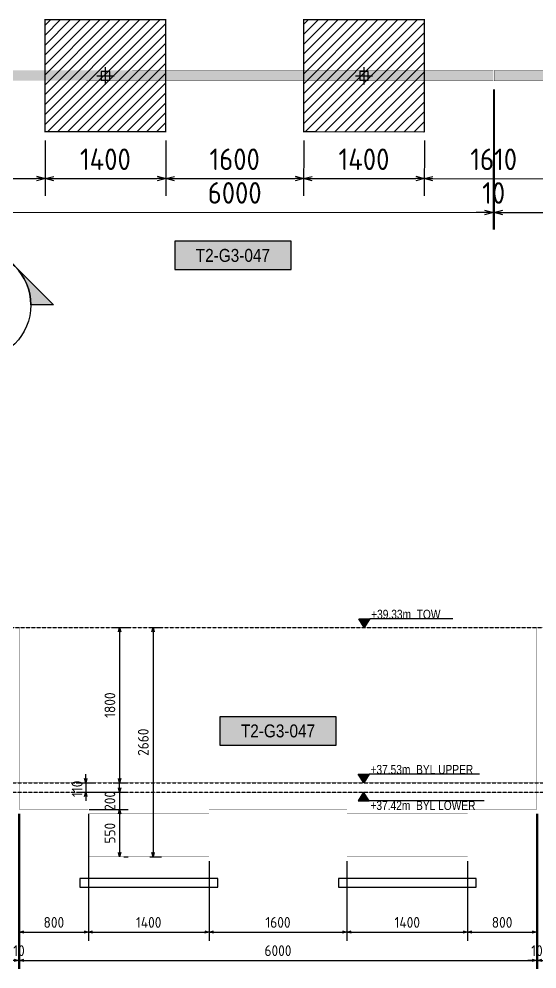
# Model space of a CAD drawing. Header units: centimetres. Extents: x -6122352 to 7132207, y -1694241 to 1947892.
# Drawn here: x 3394045 to 3400055, y 702974 to 713989 of the extents above; entities that cross this region are included whole.
import ezdxf
from ezdxf.enums import TextEntityAlignment as Align

# ---------------------------------------------------------------- set-up
doc = ezdxf.new("R2010")
doc.units = ezdxf.units.CM
doc.header["$MEASUREMENT"] = 0
doc.header["$PDMODE"] = 66
doc.header["$PDSIZE"] = 100
doc.linetypes.add('DASHED2', pattern=[0.375, 0.25, -0.125])
doc.linetypes.add('HIDDEN', pattern=[0.375, 0.25, -0.125])
for name, color, linetype in [('00-MI-DIM', 7, 'Continuous'), ('@MI-FOOTINGS', 7, 'Continuous'), ('@MI-TYPE-01', 30, 'Continuous'), ('@MI-TYPE-02', 6, 'Continuous'), ('JML-Dimension', 1, 'Continuous'), ('PANEL-TAGS', 7, 'Continuous'), ('SECTION', 130, 'Continuous')]:
    doc.layers.add(name, color=color, linetype=linetype)
doc.styles.add('Arial Narrow', font='ARIALN.TTF', dxfattribs={"width": 0.95, "height": 500})
doc.styles.add('PANELTAG_STYLE', font='arial.ttf')
doc.styles.add('Schueco-BEMSTIL', font='isocpeur.ttf', dxfattribs={"width": 0.9})
doc.styles.add('txt-Pisa-std', font='arial.ttf', dxfattribs={"width": 0.8})
doc.dimstyles.new('MI- JWC-TXT-2.5 MM', dxfattribs={"dimscale": 1.5, "dimtxt": 2.5, "dimasz": 1, "dimexe": 2, "dimexo": 1, "dimgap": 1, "dimtad": 1, "dimdec": 0, "dimdsep": 46, "dimtxsty": 'Schueco-BEMSTIL', "dimblk": 'OPEN30', "dimcen": 0, "dimdle": 2, "dimclrd": 140, "dimclre": 8, "dimclrt": 40, "dimadec": 0, "dimazin": 2, "dimtfac": 1, "dimtdec": 0, "dimtix": 1, "dimtmove": 2, "dimatfit": 3, "dimldrblk": 'OPEN', "dimfxl": 2, "dimlwd": -1, "dimlwe": -1, "dimarcsym": 0})

# ---------------------------------------------------------------- blocks, each defined once
blk = doc.blocks.new('_Open30')
at = {"color": 0, "linetype": 'ByBlock', "lineweight": -2}
for p, q in [((-1, 0.27), (0, 0)), ((0, 0), (-1, -0.27)), ((0, 0), (-1, 0))]:
    blk.add_line(p, q, dxfattribs=at)
blk = doc.blocks.new('*D1449')
at = {"layer": '00-MI-DIM', "color": 8, "transparency": 16777216}
for p, q in [((395141, -182682), (396766, -182683)), ((395139, -188682), (396765, -188683))]:
    blk.add_line(p, q, dxfattribs=at)
at = {"layer": '00-MI-DIM', "color": 140, "transparency": 16777216}
blk.add_line((396565, -188583), (396566, -182783), dxfattribs=at)
at = {"layer": 'Defpoints', "color": 0, "transparency": 16777216}
for p in [(395041, -182682), (396566, -182683), (395039, -188682)]:
    blk.add_point(p, dxfattribs=at)
at = {"layer": '00-MI-DIM', "color": 140, "transparency": 16777216, "xscale": 100, "yscale": 100, "zscale": 100}
for p, rotation in [((396566, -182683), 89.98973417893167), ((396565, -188683), 269.9897341789317)]:
    blk.add_blockref('_Open30', p, dxfattribs=dict(at, rotation=rotation))
at = {"layer": '00-MI-DIM', "color": 40, "transparency": 16777216, "insert": (396340, -185683), "char_height": 250, "attachment_point": 5, "rotation": 89.9897, "style": 'Schueco-BEMSTIL'}
blk.add_mtext('6000', dxfattribs=at)
blk = doc.blocks.new('_Open')
at = {"color": 0, "linetype": 'ByBlock', "lineweight": -2}
for p, q in [((-1, 0.2), (0, 0)), ((-1, -0.2), (0, 0)), ((0, 0), (-1, 0))]:
    blk.add_line(p, q, dxfattribs=at)
blk = doc.blocks.new('*D1451')
at = {"layer": '00-MI-DIM', "color": 140, "transparency": 16777216}
for p, q in [((396566, -182573), (396566, -182473)), ((396566, -182683), (396566, -182673)), ((396566, -182783), (396566, -182883))]:
    blk.add_line(p, q, dxfattribs=at)
at = {"layer": '00-MI-DIM', "color": 8, "transparency": 16777216}
for p, q in [((395141, -182672), (396766, -182673)), ((395141, -182682), (396766, -182683))]:
    blk.add_line(p, q, dxfattribs=at)
at = {"layer": 'Defpoints', "color": 0, "transparency": 16777216}
for p in [(395041, -182672), (395041, -182682), (396566, -182673)]:
    blk.add_point(p, dxfattribs=at)
at = {"layer": '00-MI-DIM', "color": 140, "transparency": 16777216, "xscale": 100, "yscale": 100, "zscale": 100}
for p, rotation in [((396566, -182673), 269.9897341789317), ((396566, -182683), 89.98973417893167)]:
    blk.add_blockref('_Open30', p, dxfattribs=dict(at, rotation=rotation))
at = {"layer": '00-MI-DIM', "color": 40, "transparency": 16777216, "insert": (396341, -182678), "char_height": 250, "attachment_point": 5, "rotation": 89.9897, "style": 'Schueco-BEMSTIL'}
blk.add_mtext('10', dxfattribs=at)
blk = doc.blocks.new('*D1453')
at = {"layer": '00-MI-DIM', "color": 8, "transparency": 16777216}
for p, q in [((395143, -176672), (396767, -176673)), ((395141, -182672), (396766, -182673))]:
    blk.add_line(p, q, dxfattribs=at)
at = {"layer": '00-MI-DIM', "color": 140, "transparency": 16777216}
blk.add_line((396566, -182573), (396567, -176773), dxfattribs=at)
at = {"layer": 'Defpoints', "color": 0, "transparency": 16777216}
for p in [(395043, -176672), (396567, -176673), (395041, -182672)]:
    blk.add_point(p, dxfattribs=at)
at = {"layer": '00-MI-DIM', "color": 140, "transparency": 16777216, "xscale": 100, "yscale": 100, "zscale": 100}
for p, rotation in [((396567, -176673), 89.98973417893167), ((396566, -182673), 269.9897341789317)]:
    blk.add_blockref('_Open30', p, dxfattribs=dict(at, rotation=rotation))
at = {"layer": '00-MI-DIM', "color": 40, "transparency": 16777216, "insert": (396341, -179673), "char_height": 250, "attachment_point": 5, "rotation": 89.9897, "style": 'Schueco-BEMSTIL'}
blk.add_mtext('6000', dxfattribs=at)
blk = doc.blocks.new('T2-FOOTING PLAN')
at = {"layer": '@MI-FOOTINGS', "transparency": 33554679}
h = blk.add_hatch(dxfattribs=at)
h.set_pattern_fill('ANSI31', color=8, scale=650)
h.paths.add_polyline_path([(-700, 650), (700, 650), (700, -650), (-700, -650)])
at = {"layer": '@MI-FOOTINGS', "color": 160, "true_color": 0x3340f0, "const_width": 15}
blk.add_lwpolyline([(-700, 650), (700, 650), (700, -650), (-700, -650)], close=True, dxfattribs=at)
at = {"layer": '@MI-FOOTINGS', "color": 30}
blk.add_point((0, 0), dxfattribs=at)
blk = doc.blocks.new('*D1471')
at = {"layer": '00-MI-DIM', "color": 8, "transparency": 16777216}
for p, q in [((395731, -187882), (396375, -187883)), ((395730, -189492), (396374, -189493))]:
    blk.add_line(p, q, dxfattribs=at)
at = {"layer": '00-MI-DIM', "color": 140, "transparency": 16777216}
blk.add_line((396174, -189393), (396175, -187983), dxfattribs=at)
at = {"layer": 'Defpoints', "color": 0, "transparency": 16777216}
for p in [(395631, -187882), (396175, -187883), (395630, -189492)]:
    blk.add_point(p, dxfattribs=at)
at = {"layer": '00-MI-DIM', "color": 140, "transparency": 16777216, "xscale": 100, "yscale": 100, "zscale": 100}
for p, rotation in [((396175, -187883), 89.98973417893167), ((396174, -189493), 269.9897341789317)]:
    blk.add_blockref('_Open30', p, dxfattribs=dict(at, rotation=rotation))
at = {"layer": '00-MI-DIM', "color": 40, "transparency": 16777216, "insert": (395950, -188688), "char_height": 250, "attachment_point": 5, "rotation": 89.9897, "style": 'Schueco-BEMSTIL'}
blk.add_mtext('1610', dxfattribs=at)
blk = doc.blocks.new('*D1473')
at = {"layer": '00-MI-DIM', "color": 8, "transparency": 16777216}
for p, q in [((395731, -186482), (396375, -186483)), ((395731, -187882), (396375, -187883))]:
    blk.add_line(p, q, dxfattribs=at)
at = {"layer": '00-MI-DIM', "color": 140, "transparency": 16777216}
blk.add_line((396175, -187783), (396175, -186583), dxfattribs=at)
at = {"layer": 'Defpoints', "color": 0, "transparency": 16777216}
for p in [(395631, -186482), (396175, -186483), (395631, -187882)]:
    blk.add_point(p, dxfattribs=at)
at = {"layer": '00-MI-DIM', "color": 140, "transparency": 16777216, "xscale": 100, "yscale": 100, "zscale": 100}
for p, rotation in [((396175, -186483), 89.98973417893167), ((396175, -187883), 269.9897341789317)]:
    blk.add_blockref('_Open30', p, dxfattribs=dict(at, rotation=rotation))
at = {"layer": '00-MI-DIM', "color": 40, "transparency": 16777216, "insert": (395950, -187183), "char_height": 250, "attachment_point": 5, "rotation": 89.9897, "style": 'Schueco-BEMSTIL'}
blk.add_mtext('1400', dxfattribs=at)
blk = doc.blocks.new('*D1475')
at = {"layer": '00-MI-DIM', "color": 8, "transparency": 16777216}
for p, q in [((395732, -184882), (396375, -184883)), ((395731, -186482), (396375, -186483))]:
    blk.add_line(p, q, dxfattribs=at)
at = {"layer": '00-MI-DIM', "color": 140, "transparency": 16777216}
blk.add_line((396175, -186383), (396175, -184983), dxfattribs=at)
at = {"layer": 'Defpoints', "color": 0, "transparency": 16777216}
for p in [(395632, -184882), (396175, -184883), (395631, -186482)]:
    blk.add_point(p, dxfattribs=at)
at = {"layer": '00-MI-DIM', "color": 140, "transparency": 16777216, "xscale": 100, "yscale": 100, "zscale": 100}
for p, rotation in [((396175, -184883), 89.98973417893167), ((396175, -186483), 269.9897341789317)]:
    blk.add_blockref('_Open30', p, dxfattribs=dict(at, rotation=rotation))
at = {"layer": '00-MI-DIM', "color": 40, "transparency": 16777216, "insert": (395950, -185683), "char_height": 250, "attachment_point": 5, "rotation": 89.9897, "style": 'Schueco-BEMSTIL'}
blk.add_mtext('1600', dxfattribs=at)
blk = doc.blocks.new('*D1477')
at = {"layer": '00-MI-DIM', "color": 8, "transparency": 16777216}
for p, q in [((395732, -183482), (396375, -183483)), ((395732, -184882), (396375, -184883))]:
    blk.add_line(p, q, dxfattribs=at)
at = {"layer": '00-MI-DIM', "color": 140, "transparency": 16777216}
blk.add_line((396175, -184783), (396175, -183583), dxfattribs=at)
at = {"layer": 'Defpoints', "color": 0, "transparency": 16777216}
for p in [(395632, -183482), (396175, -183483), (395632, -184882)]:
    blk.add_point(p, dxfattribs=at)
at = {"layer": '00-MI-DIM', "color": 140, "transparency": 16777216, "xscale": 100, "yscale": 100, "zscale": 100}
for p, rotation in [((396175, -183483), 89.98973417893167), ((396175, -184883), 269.9897341789317)]:
    blk.add_blockref('_Open30', p, dxfattribs=dict(at, rotation=rotation))
at = {"layer": '00-MI-DIM', "color": 40, "transparency": 16777216, "insert": (395950, -184183), "char_height": 250, "attachment_point": 5, "rotation": 89.9897, "style": 'Schueco-BEMSTIL'}
blk.add_mtext('1400', dxfattribs=at)
blk = doc.blocks.new('*D1433')
at = {"layer": '00-MI-DIM', "color": 8, "transparency": 16777216}
for p, q in [((395733, -181872), (396376, -181873)), ((395732, -183482), (396375, -183483))]:
    blk.add_line(p, q, dxfattribs=at)
at = {"layer": '00-MI-DIM', "color": 140, "transparency": 16777216}
blk.add_line((396175, -183383), (396176, -181973), dxfattribs=at)
at = {"layer": 'Defpoints', "color": 0, "transparency": 16777216}
for p in [(395633, -181872), (396176, -181873), (395632, -183482)]:
    blk.add_point(p, dxfattribs=at)
at = {"layer": '00-MI-DIM', "color": 140, "transparency": 16777216, "xscale": 100, "yscale": 100, "zscale": 100}
for p, rotation in [((396176, -181873), 89.98973417893167), ((396175, -183483), 269.9897341789317)]:
    blk.add_blockref('_Open30', p, dxfattribs=dict(at, rotation=rotation))
at = {"layer": '00-MI-DIM', "color": 40, "transparency": 16777216, "insert": (395951, -182678), "char_height": 250, "attachment_point": 5, "rotation": 89.9897, "style": 'Schueco-BEMSTIL'}
blk.add_mtext('1610', dxfattribs=at)
blk = doc.blocks.new('*U1871')
h = blk.add_hatch(color=94)
edge = h.paths.add_edge_path()
edge.add_line((0, -6.35), (0, -8.98))
edge.add_line((0, -8.98), (-8.98, 0))
edge.add_line((-8.98, 0), (0, 8.98))
edge.add_line((0, 8.98), (0, 6.35))
edge.add_arc((0, 0), 6.35, 90, 270)
at = {"color": 94}
blk.add_line((-6.35, 0), (6.35, 0), dxfattribs=at)
for points in [[(0, -6.35), (0, -8.98), (-8.98, 0), (0, 8.98), (0, 6.35, 1)], [(-4.49, 4.49, 0.414214), (-4.49, -4.49), (-8.98, 0), (-4.49, 4.49)]]:
    blk.add_lwpolyline(points, format="xyb", close=True)
blk.add_circle((0, 0), 6.35, dxfattribs=at)
at = {"style": 'Arial Narrow', "width": 0.95, "flags": 8}
blk.add_attdef('VIEWNUMBER', text='', height=2.5, dxfattribs=at).set_placement((0, 0), align=Align.BOTTOM_CENTER)
blk.add_attdef('SHEETNUMBER', text='', height=2.5, dxfattribs=at).set_placement((0, -1.59), align=Align.TOP_CENTER)
blk = doc.blocks.new('PANELTAG')
at = {"layer": 'PANEL-TAGS', "color": 1}
blk.add_lwpolyline([(-13.5, -3.3), (13.5, -3.3), (13.5, 3.3), (-13.5, 3.3)], close=True, dxfattribs=at)
at = {"layer": 'PANEL-TAGS', "color": 40, "true_color": 0xffd700}
blk.add_solid([(-13.5, -3.3), (13.5, -3.3), (-13.5, 3.3), (13.5, 3.3)], dxfattribs=at)
at = {"layer": 'PANEL-TAGS', "color": 5, "style": 'PANELTAG_STYLE', "width": 0.85}
blk.add_attdef('TAGNO', text='', height=3, dxfattribs=at).set_placement((0, 0), align=Align.MIDDLE)
blk = doc.blocks.new('*D2130')
at = {"layer": '@MI-TYPE-01', "color": 8, "transparency": 16777216}
for p, q in [((3394050, 704773), (3394050, 703301)), ((3394850, 704773), (3394850, 703301))]:
    blk.add_line(p, q, dxfattribs=at)
at = {"layer": '@MI-TYPE-01', "color": 140, "transparency": 16777216}
blk.add_line((3394100, 703401), (3394800, 703401), dxfattribs=at)
at = {"layer": 'Defpoints', "color": 0, "transparency": 16777216}
for p in [(3394050, 704823), (3394850, 704823), (3394850, 703401)]:
    blk.add_point(p, dxfattribs=at)
at = {"layer": '@MI-TYPE-01', "color": 140, "transparency": 16777216, "xscale": 50, "yscale": 50, "zscale": 50, "rotation": 180}
blk.add_blockref('_Open30', (3394050, 703401), dxfattribs=at)
at = {"layer": '@MI-TYPE-01', "color": 140, "transparency": 16777216, "xscale": 50, "yscale": 50, "zscale": 50}
blk.add_blockref('_Open30', (3394850, 703401), dxfattribs=at)
at = {"layer": '@MI-TYPE-01', "color": 40, "transparency": 16777216, "insert": (3394450, 703514), "char_height": 125, "attachment_point": 5, "style": 'Schueco-BEMSTIL'}
blk.add_mtext('800', dxfattribs=at)
blk = doc.blocks.new('*D2131')
at = {"layer": '@MI-TYPE-01', "color": 8, "transparency": 16777216}
for p, q in [((3394850, 704773), (3394850, 703301)), ((3396250, 704223), (3396250, 703301))]:
    blk.add_line(p, q, dxfattribs=at)
at = {"layer": '@MI-TYPE-01', "color": 140, "transparency": 16777216}
blk.add_line((3394900, 703401), (3396200, 703401), dxfattribs=at)
at = {"layer": 'Defpoints', "color": 0, "transparency": 16777216}
for p in [(3394850, 704823), (3396250, 704273), (3396250, 703401)]:
    blk.add_point(p, dxfattribs=at)
at = {"layer": '@MI-TYPE-01', "color": 140, "transparency": 16777216, "xscale": 50, "yscale": 50, "zscale": 50, "rotation": 180}
blk.add_blockref('_Open30', (3394850, 703401), dxfattribs=at)
at = {"layer": '@MI-TYPE-01', "color": 140, "transparency": 16777216, "xscale": 50, "yscale": 50, "zscale": 50}
blk.add_blockref('_Open30', (3396250, 703401), dxfattribs=at)
at = {"layer": '@MI-TYPE-01', "color": 40, "transparency": 16777216, "insert": (3395550, 703514), "char_height": 125, "attachment_point": 5, "style": 'Schueco-BEMSTIL'}
blk.add_mtext('1400', dxfattribs=at)
blk = doc.blocks.new('*D2132')
at = {"layer": '@MI-TYPE-01', "color": 8, "transparency": 16777216}
for p, q in [((3396250, 704223), (3396250, 703301)), ((3397850, 704223), (3397850, 703301))]:
    blk.add_line(p, q, dxfattribs=at)
at = {"layer": '@MI-TYPE-01', "color": 140, "transparency": 16777216}
blk.add_line((3396300, 703401), (3397800, 703401), dxfattribs=at)
at = {"layer": 'Defpoints', "color": 0, "transparency": 16777216}
for p in [(3396250, 704273), (3397850, 704273), (3397850, 703401)]:
    blk.add_point(p, dxfattribs=at)
at = {"layer": '@MI-TYPE-01', "color": 140, "transparency": 16777216, "xscale": 50, "yscale": 50, "zscale": 50, "rotation": 180}
blk.add_blockref('_Open30', (3396250, 703401), dxfattribs=at)
at = {"layer": '@MI-TYPE-01', "color": 140, "transparency": 16777216, "xscale": 50, "yscale": 50, "zscale": 50}
blk.add_blockref('_Open30', (3397850, 703401), dxfattribs=at)
at = {"layer": '@MI-TYPE-01', "color": 40, "transparency": 16777216, "insert": (3397050, 703514), "char_height": 125, "attachment_point": 5, "style": 'Schueco-BEMSTIL'}
blk.add_mtext('1600', dxfattribs=at)
blk = doc.blocks.new('*D2133')
at = {"layer": '@MI-TYPE-01', "color": 8, "transparency": 16777216}
for p, q in [((3397850, 704223), (3397850, 703301)), ((3399250, 704223), (3399250, 703301))]:
    blk.add_line(p, q, dxfattribs=at)
at = {"layer": '@MI-TYPE-01', "color": 140, "transparency": 16777216}
blk.add_line((3397900, 703401), (3399200, 703401), dxfattribs=at)
at = {"layer": 'Defpoints', "color": 0, "transparency": 16777216}
for p in [(3397850, 704273), (3399250, 704273), (3399250, 703401)]:
    blk.add_point(p, dxfattribs=at)
at = {"layer": '@MI-TYPE-01', "color": 140, "transparency": 16777216, "xscale": 50, "yscale": 50, "zscale": 50, "rotation": 180}
blk.add_blockref('_Open30', (3397850, 703401), dxfattribs=at)
at = {"layer": '@MI-TYPE-01', "color": 140, "transparency": 16777216, "xscale": 50, "yscale": 50, "zscale": 50}
blk.add_blockref('_Open30', (3399250, 703401), dxfattribs=at)
at = {"layer": '@MI-TYPE-01', "color": 40, "transparency": 16777216, "insert": (3398550, 703514), "char_height": 125, "attachment_point": 5, "style": 'Schueco-BEMSTIL'}
blk.add_mtext('1400', dxfattribs=at)
blk = doc.blocks.new('*D2134')
at = {"layer": '@MI-TYPE-01', "color": 8, "transparency": 16777216}
for p, q in [((3400050, 704773), (3400050, 703301)), ((3399250, 704223), (3399250, 703301))]:
    blk.add_line(p, q, dxfattribs=at)
at = {"layer": '@MI-TYPE-01', "color": 140, "transparency": 16777216}
blk.add_line((3399300, 703401), (3400000, 703401), dxfattribs=at)
at = {"layer": 'Defpoints', "color": 0, "transparency": 16777216}
for p in [(3400050, 704823), (3399250, 704273), (3400050, 703401)]:
    blk.add_point(p, dxfattribs=at)
at = {"layer": '@MI-TYPE-01', "color": 140, "transparency": 16777216, "xscale": 50, "yscale": 50, "zscale": 50, "rotation": 180}
blk.add_blockref('_Open30', (3399250, 703401), dxfattribs=at)
at = {"layer": '@MI-TYPE-01', "color": 140, "transparency": 16777216, "xscale": 50, "yscale": 50, "zscale": 50}
blk.add_blockref('_Open30', (3400050, 703401), dxfattribs=at)
at = {"layer": '@MI-TYPE-01', "color": 40, "transparency": 16777216, "insert": (3399650, 703514), "char_height": 125, "attachment_point": 5, "style": 'Schueco-BEMSTIL'}
blk.add_mtext('800', dxfattribs=at)
blk = doc.blocks.new('*D2135')
at = {"layer": '@MI-TYPE-01', "color": 8, "transparency": 16777216}
for p, q in [((3394050, 704773), (3394050, 702974)), ((3400050, 704773), (3400050, 702974))]:
    blk.add_line(p, q, dxfattribs=at)
at = {"layer": '@MI-TYPE-01', "color": 140, "transparency": 16777216}
blk.add_line((3394100, 703074), (3400000, 703074), dxfattribs=at)
at = {"layer": 'Defpoints', "color": 0, "transparency": 16777216}
for p in [(3394050, 704823), (3400050, 704823), (3400050, 703074)]:
    blk.add_point(p, dxfattribs=at)
at = {"layer": '@MI-TYPE-01', "color": 140, "transparency": 16777216, "xscale": 50, "yscale": 50, "zscale": 50, "rotation": 180}
blk.add_blockref('_Open30', (3394050, 703074), dxfattribs=at)
at = {"layer": '@MI-TYPE-01', "color": 140, "transparency": 16777216, "xscale": 50, "yscale": 50, "zscale": 50}
blk.add_blockref('_Open30', (3400050, 703074), dxfattribs=at)
at = {"layer": '@MI-TYPE-01', "color": 40, "transparency": 16777216, "insert": (3397050, 703186), "char_height": 125, "attachment_point": 5, "style": 'Schueco-BEMSTIL'}
blk.add_mtext('6000', dxfattribs=at)
blk = doc.blocks.new('*D2117')
at = {"layer": '@MI-TYPE-01', "color": 8, "transparency": 16777216}
for p, q in [((3394040, 704773), (3394040, 702974)), ((3394050, 704773), (3394050, 702974))]:
    blk.add_line(p, q, dxfattribs=at)
at = {"layer": '@MI-TYPE-01', "color": 140, "transparency": 16777216}
for p, q in [((3393990, 703074), (3393940, 703074)), ((3394040, 703074), (3394050, 703074)), ((3394100, 703074), (3394150, 703074))]:
    blk.add_line(p, q, dxfattribs=at)
at = {"layer": 'Defpoints', "color": 0, "transparency": 16777216}
for p in [(3394040, 704823), (3394050, 704823), (3394050, 703074)]:
    blk.add_point(p, dxfattribs=at)
at = {"layer": '@MI-TYPE-01', "color": 140, "transparency": 16777216, "xscale": 50, "yscale": 50, "zscale": 50}
blk.add_blockref('_Open30', (3394040, 703074), dxfattribs=at)
at = {"layer": '@MI-TYPE-01', "color": 140, "transparency": 16777216, "xscale": 50, "yscale": 50, "zscale": 50, "rotation": 180}
blk.add_blockref('_Open30', (3394050, 703074), dxfattribs=at)
at = {"layer": '@MI-TYPE-01', "color": 40, "transparency": 16777216, "insert": (3394045, 703186), "char_height": 125, "attachment_point": 5, "style": 'Schueco-BEMSTIL'}
blk.add_mtext('10', dxfattribs=at)
blk = doc.blocks.new('*D2118')
at = {"layer": '@MI-TYPE-01', "color": 8, "transparency": 16777216}
for p, q in [((3400050, 704773), (3400050, 702974)), ((3400060, 704773), (3400060, 702974))]:
    blk.add_line(p, q, dxfattribs=at)
at = {"layer": '@MI-TYPE-01', "color": 140, "transparency": 16777216}
for p, q in [((3400000, 703074), (3399950, 703074)), ((3400050, 703074), (3400060, 703074)), ((3400110, 703074), (3400160, 703074))]:
    blk.add_line(p, q, dxfattribs=at)
at = {"layer": 'Defpoints', "color": 0, "transparency": 16777216}
for p in [(3400050, 704823), (3400060, 704823), (3400060, 703074)]:
    blk.add_point(p, dxfattribs=at)
at = {"layer": '@MI-TYPE-01', "color": 140, "transparency": 16777216, "xscale": 50, "yscale": 50, "zscale": 50}
blk.add_blockref('_Open30', (3400050, 703074), dxfattribs=at)
at = {"layer": '@MI-TYPE-01', "color": 140, "transparency": 16777216, "xscale": 50, "yscale": 50, "zscale": 50, "rotation": 180}
blk.add_blockref('_Open30', (3400060, 703074), dxfattribs=at)
at = {"layer": '@MI-TYPE-01', "color": 40, "transparency": 16777216, "insert": (3400055, 703186), "char_height": 125, "attachment_point": 5, "style": 'Schueco-BEMSTIL'}
blk.add_mtext('10', dxfattribs=at)
blk = doc.blocks.new('T2-ELE FT')
at = {"color": 12, "linetype": 'HIDDEN', "ltscale": 5, "const_width": 2}
blk.add_lwpolyline([(30306558, 1676366), (30306558, 1676866), (30307958, 1676866), (30307958, 1676366)], dxfattribs=at)
at = {"color": 12, "ltscale": 20, "const_width": 2}
blk.add_lwpolyline([(30306558, 1676366), (30307958, 1676366), (30307958, 1676116), (30306558, 1676116)], close=True, dxfattribs=at)
at = {"color": 8, "ltscale": 20}
blk.add_lwpolyline([(30306458, 1676116), (30308058, 1676116), (30308058, 1676016), (30306458, 1676016)], close=True, dxfattribs=at)
blk = doc.blocks.new('*U2058')
at = {"layer": 'JML-Dimension'}
h = blk.add_hatch(color=10, dxfattribs=at)
h.dxf.hatch_style = 1
h.paths.add_polyline_path([(0, 0), (-1.54, 2.37), (1.54, 2.37)])
blk.add_line((24.31, 2.37), (1.54, 2.37), dxfattribs=at)
blk.add_lwpolyline([(0, 0), (-1.54, 2.37), (1.54, 2.37), (0, 0)], dxfattribs=at)
at = {"color": 5, "style": 'txt-Pisa-std', "width": 0.8}
blk.add_attdef('+0.0', text='', height=2.5, dxfattribs=at).set_placement((1.87, 2.37), align=Align.BOTTOM_LEFT)
blk = doc.blocks.new('*D2144')
at = {"layer": '@MI-TYPE-01', "color": 8, "transparency": 16777216}
for p, q in [((3395565, 706933), (3395700, 706933)), ((3395565, 704273), (3395700, 704273))]:
    blk.add_line(p, q, dxfattribs=at)
at = {"layer": '@MI-TYPE-01', "color": 140, "transparency": 16777216}
blk.add_line((3395600, 706883), (3395600, 704323), dxfattribs=at)
at = {"layer": 'Defpoints', "color": 0, "transparency": 16777216}
for p in [(3395515, 706933), (3395515, 704273), (3395600, 704273)]:
    blk.add_point(p, dxfattribs=at)
at = {"layer": '@MI-TYPE-01', "color": 140, "transparency": 16777216, "xscale": 50, "yscale": 50, "zscale": 50}
for p, rotation in [((3395600, 706933), 90), ((3395600, 704273), 270)]:
    blk.add_blockref('_Open30', p, dxfattribs=dict(at, rotation=rotation))
at = {"layer": '@MI-TYPE-01', "color": 40, "transparency": 16777216, "insert": (3395487, 705603), "char_height": 125, "attachment_point": 5, "rotation": 90, "style": 'Schueco-BEMSTIL'}
blk.add_mtext('2660', dxfattribs=at)
blk = doc.blocks.new('*D2145')
at = {"layer": '@MI-TYPE-01', "color": 8, "transparency": 16777216}
for p, q in [((3395139, 706933), (3395313, 706933)), ((3395139, 705133), (3395313, 705133))]:
    blk.add_line(p, q, dxfattribs=at)
at = {"layer": '@MI-TYPE-01', "color": 140, "transparency": 16777216}
blk.add_line((3395213, 706883), (3395213, 705183), dxfattribs=at)
at = {"layer": 'Defpoints', "color": 0, "transparency": 16777216}
for p in [(3395089, 706933), (3395089, 705133), (3395213, 705133)]:
    blk.add_point(p, dxfattribs=at)
at = {"layer": '@MI-TYPE-01', "color": 140, "transparency": 16777216, "xscale": 50, "yscale": 50, "zscale": 50}
for p, rotation in [((3395213, 706933), 90), ((3395213, 705133), 270)]:
    blk.add_blockref('_Open30', p, dxfattribs=dict(at, rotation=rotation))
at = {"layer": '@MI-TYPE-01', "color": 40, "transparency": 16777216, "insert": (3395100, 706033), "char_height": 125, "attachment_point": 5, "rotation": 90, "style": 'Schueco-BEMSTIL'}
blk.add_mtext('1800', dxfattribs=at)
blk = doc.blocks.new('*D2146')
at = {"layer": '@MI-TYPE-01', "color": 140, "transparency": 16777216}
for p, q in [((3394820, 705183), (3394820, 705233)), ((3394820, 705133), (3394820, 705023)), ((3394820, 704973), (3394820, 704923))]:
    blk.add_line(p, q, dxfattribs=at)
at = {"layer": '@MI-TYPE-01', "color": 8, "transparency": 16777216}
for p, q in [((3394709, 705133), (3394920, 705133)), ((3394711, 705023), (3394920, 705023))]:
    blk.add_line(p, q, dxfattribs=at)
at = {"layer": 'Defpoints', "color": 0, "transparency": 16777216}
for p in [(3394659, 705133), (3394661, 705023), (3394820, 705023)]:
    blk.add_point(p, dxfattribs=at)
at = {"layer": '@MI-TYPE-01', "color": 140, "transparency": 16777216, "xscale": 50, "yscale": 50, "zscale": 50}
for p, rotation in [((3394820, 705133), 270), ((3394820, 705023), 90)]:
    blk.add_blockref('_Open30', p, dxfattribs=dict(at, rotation=rotation))
at = {"layer": '@MI-TYPE-01', "color": 40, "transparency": 16777216, "insert": (3394720, 705063), "char_height": 125, "attachment_point": 5, "rotation": 90, "style": 'Schueco-BEMSTIL'}
blk.add_mtext('110', dxfattribs=at)
blk = doc.blocks.new('*D2147')
at = {"layer": '@MI-TYPE-01', "color": 140, "transparency": 16777216}
for p, q in [((3395213, 705073), (3395213, 705123)), ((3395213, 705023), (3395213, 704823)), ((3395213, 704773), (3395213, 704723))]:
    blk.add_line(p, q, dxfattribs=at)
at = {"layer": '@MI-TYPE-01', "color": 8, "transparency": 16777216}
for p, q in [((3394711, 705023), (3395313, 705023)), ((3394860, 704823), (3395313, 704823))]:
    blk.add_line(p, q, dxfattribs=at)
at = {"layer": 'Defpoints', "color": 0, "transparency": 16777216}
for p in [(3394661, 705023), (3394810, 704823), (3395213, 704823)]:
    blk.add_point(p, dxfattribs=at)
at = {"layer": '@MI-TYPE-01', "color": 140, "transparency": 16777216, "xscale": 50, "yscale": 50, "zscale": 50}
for p, rotation in [((3395213, 705023), 270), ((3395213, 704823), 90)]:
    blk.add_blockref('_Open30', p, dxfattribs=dict(at, rotation=rotation))
at = {"layer": '@MI-TYPE-01', "color": 40, "transparency": 16777216, "insert": (3395100, 704923), "char_height": 125, "attachment_point": 5, "rotation": 90, "style": 'Schueco-BEMSTIL'}
blk.add_mtext('200', dxfattribs=at)
blk = doc.blocks.new('*D2148')
at = {"layer": '@MI-TYPE-01', "color": 8, "transparency": 16777216}
for p, q in [((3394860, 704823), (3395313, 704823)), ((3395263, 704273), (3395313, 704273))]:
    blk.add_line(p, q, dxfattribs=at)
at = {"layer": '@MI-TYPE-01', "color": 140, "transparency": 16777216}
blk.add_line((3395213, 704773), (3395213, 704323), dxfattribs=at)
at = {"layer": 'Defpoints', "color": 0, "transparency": 16777216}
for p in [(3394810, 704823), (3395213, 704273), (3395213, 704273)]:
    blk.add_point(p, dxfattribs=at)
at = {"layer": '@MI-TYPE-01', "color": 140, "transparency": 16777216, "xscale": 50, "yscale": 50, "zscale": 50}
for p, rotation in [((3395213, 704823), 90), ((3395213, 704273), 270)]:
    blk.add_blockref('_Open30', p, dxfattribs=dict(at, rotation=rotation))
at = {"layer": '@MI-TYPE-01', "color": 40, "transparency": 16777216, "insert": (3395100, 704548), "char_height": 125, "attachment_point": 5, "rotation": 90, "style": 'Schueco-BEMSTIL'}
blk.add_mtext('550', dxfattribs=at)
blk = doc.blocks.new('*U2056')
at = {"layer": 'JML-Dimension'}
h = blk.add_hatch(color=10, dxfattribs=at)
h.dxf.hatch_style = 1
h.paths.add_polyline_path([(0, 0), (-1.54, 2.37), (1.54, 2.37)])
blk.add_line((31.81, 2.37), (1.54, 2.37), dxfattribs=at)
blk.add_lwpolyline([(0, 0), (-1.54, 2.37), (1.54, 2.37), (0, 0)], dxfattribs=at)
at = {"color": 5, "style": 'txt-Pisa-std', "width": 0.8}
blk.add_attdef('+0.0', text='', height=2.5, dxfattribs=at).set_placement((1.87, 2.37), align=Align.BOTTOM_LEFT)
blk = doc.blocks.new('*U2057')
at = {"layer": 'JML-Dimension'}
h = blk.add_hatch(color=10, dxfattribs=at)
h.dxf.hatch_style = 1
h.paths.add_polyline_path([(0, 0), (-1.54, 2.37), (1.54, 2.37)])
blk.add_line((33.03, 2.37), (1.54, 2.37), dxfattribs=at)
blk.add_lwpolyline([(0, 0), (-1.54, 2.37), (1.54, 2.37), (0, 0)], dxfattribs=at)
at = {"color": 5, "style": 'txt-Pisa-std', "width": 0.8}
blk.add_attdef('+0.0', text='', height=2.5, dxfattribs=at).set_placement((1.87, 2.37), align=Align.BOTTOM_LEFT)
blk = doc.blocks.new('T2-MID PARTITION HALF')
at = {"layer": '@MI-TYPE-02'}
h = blk.add_hatch(color=256, dxfattribs=at)
h.dxf.hatch_style = 1
h.paths.add_polyline_path([(-62.2, 5901.9), (-60, 0), (60, 0), (57.8, 5901.8)])
h.paths.add_polyline_path([(-60, 11911.9), (-62.1, 5911.9), (57.9, 5911.8), (60, 11911.8)])
h.paths.add_polyline_path([(-57.9, 17921.9), (-60, 11921.9), (60, 11921.8), (62.1, 17921.8)])
h.paths.add_polyline_path([(-55.8, 23931.9), (-57.9, 17931.9), (62.1, 17931.8), (64.2, 23931.8)])
at = {"layer": '@MI-TYPE-02', "const_width": 2.5}
for points in [[(-55.8, 23931.9), (-57.9, 17931.9), (62.1, 17931.8), (64.2, 23931.8)], [(-57.9, 17921.9), (-60, 11921.9), (60, 11921.8), (62.1, 17921.8)]]:
    blk.add_lwpolyline(points, close=True, dxfattribs=at)
at = {"layer": '@MI-FOOTINGS', "rotation": 89.98973417812736}
for p in [(2.9, 16421.8), (2.4, 13421.8)]:
    blk.add_blockref('T2-FOOTING PLAN', p, dxfattribs=at)
at = {"layer": '00-MI-DIM'}
for base, p1, p2, picture, middle in [((1587.9, 23931.6), (62.1, 17931.8), (64.2, 23931.8), '*D1453', (1587.3, 20931.6)), ((1586.8, 17931.6), (62.1, 17921.8), (62.1, 17931.8), '*D1451', (1586.8, 17926.6)), ((1586.8, 17921.6), (60, 11921.8), (62.1, 17921.8), '*D1449', (1586.3, 14921.6))]:
    dim = blk.add_linear_dim(base=base, p1=p1, p2=p2, angle=89.98973, dimstyle='MI- JWC-TXT-2.5 MM', dxfattribs=at)
    dim.commit()
    dim.dimension.update_dxf_attribs({"geometry": picture, "text_midpoint": middle, "dimtype": 128, "insert": (-394979, 200604.2)})
for base, p1, p2, picture, middle in [((1196.8, 18731.6), (653, 17121.7), (654.4, 18731.7), '*D1433', (971.6, 17926.7)), ((1196.5, 17121.6), (652.8, 15721.7), (653, 17121.7), '*D1477', (971.4, 16421.7)), ((1196.2, 15721.6), (652.5, 14121.7), (652.8, 15721.7), '*D1475', (971.1, 14921.7)), ((1196, 14121.6), (652.3, 12721.7), (652.5, 14121.7), '*D1473', (970.8, 13421.7)), ((1195.7, 12721.6), (650.9, 11111.7), (652.3, 12721.7), '*D1471', (970.6, 11916.7))]:
    dim = blk.add_linear_dim(base=base, p1=p1, p2=p2, angle=89.98973, dimstyle='MI- JWC-TXT-2.5 MM', dxfattribs=at)
    dim.commit()
    dim.dimension.update_dxf_attribs({"geometry": picture, "text_midpoint": middle, "insert": (-394979, 200604.2)})

msp = doc.modelspace()

# ---------------------------------------------------------------- linework, layer by layer
at = {"layer": '@MI-TYPE-01', "const_width": 2.5}
msp.add_lwpolyline([(3394050.204, 706933.49262), (3400050.204, 706933.49262), (3400050.204, 704823.49266), (3399250.204, 704823.49266), (3399250.204, 704273.49266), (3397850.204, 704273.49266), (3397850.204, 704823.49266), (3396250.204, 704823.49266), (3396250.204, 704273.49266), (3394850.204, 704273.49266), (3394850.204, 704823.49266), (3394050.204, 704823.49266)], close=True, dxfattribs=at)
at = {"layer": '@MI-TYPE-02', "color": 160, "linetype": 'DASHED2', "ltscale": 5}
for points in [[(3381935.35401, 706933.49262), (3406060.204, 706933.49262)], [(3381960.54805, 705133.49266), (3406060.204, 705133.49266)], [(3381960.54805, 705023.49266), (3406060.204, 705023.49266)]]:
    msp.add_lwpolyline(points, dxfattribs=at)

# ---------------------------------------------------------------- block references
at = {"color": 2, "xscale": -1}
for p in [(33702808.36556, -972092.3811), (33705808.36556, -972092.3811)]:
    msp.add_blockref('T2-ELE FT', p, dxfattribs=at)
at = {"layer": '00-MI-DIM'}
ref = msp.add_blockref('*U1871', (3393548.34639, 710673.10522), dxfattribs=dict(at, xscale=100, yscale=100, zscale=100, rotation=270))
ref.add_attrib('VIEWNUMBER', '05', dxfattribs={"layer": '0', "height": 250, "rotation": 270, "style": 'Arial Narrow', "width": 0.95}).set_placement((3393548.34639, 710673.10522), align=Align.BOTTOM_CENTER)
ref.add_attrib('SHEETNUMBER', 'G3-T2', dxfattribs={"layer": '0', "height": 250, "rotation": 270, "style": 'Arial Narrow', "width": 0.95}).set_placement((3393389.59639, 710673.10522), align=Align.TOP_CENTER)
at = {"layer": '@MI-TYPE-02', "color": 6, "rotation": 270}
msp.add_blockref('T2-MID PARTITION HALF', (3381626.36418, 713333.46141), dxfattribs=at)
at = {"layer": 'PANEL-TAGS'}
ref = msp.add_blockref('PANELTAG', (3396526.58367, 711247.97957), dxfattribs=dict(at, xscale=50.00000000000001, yscale=50.00000000000001, zscale=50.00000000000001))
ref.add_attrib('TAGNO', 'T2-G3-047', dxfattribs={"color": 5, "height": 150, "style": 'PANELTAG_STYLE', "width": 0.85}).set_placement((3396526.58367, 711247.97957), align=Align.MIDDLE_CENTER)
ref = msp.add_blockref('PANELTAG', (3397050.204, 705734.2532), dxfattribs=dict(at, xscale=50, yscale=50, zscale=50))
ref.add_attrib('TAGNO', 'T2-G3-047', dxfattribs={"color": 5, "height": 150, "style": 'PANELTAG_STYLE', "width": 0.85}).set_placement((3397050.204, 705734.2532), align=Align.MIDDLE_CENTER)
at = {"layer": 'SECTION', "color": 6}
ref = msp.add_blockref('*U2058', (3398051.48113, 706933.49262), dxfattribs=dict(at, xscale=42.30147098076819, yscale=42.30147098076819, zscale=42.30147098076819))
ref.add_attrib('+0.0', '+39.33m  TOW', (3398130.60978, 707033.74968), dxfattribs={"layer": 'JML-Dimension', "color": 5, "height": 105.7536775, "style": 'txt-Pisa-std', "width": 0.8})
ref = msp.add_blockref('*U2056', (3398044.18764, 705133.49266), dxfattribs=dict(at, xscale=42.30147098076819, yscale=42.30147098076819, zscale=42.30147098076819))
ref.add_attrib('+0.0', '+37.53m  BYL UPPER', (3398123.31629, 705233.74973), dxfattribs={"layer": 'JML-Dimension', "color": 5, "height": 105.7536775, "style": 'txt-Pisa-std', "width": 0.8})
ref = msp.add_blockref('*U2057', (3398043.64763, 705023.49266), dxfattribs=dict(at, xscale=-42.30147098076819, yscale=42.30147098076819, zscale=42.30147098076819, rotation=180))
ref.add_attrib('+0.0', '+37.42m  BYL LOWER', (3398122.77628, 704817.48192), dxfattribs={"layer": 'JML-Dimension', "color": 5, "height": 105.7536775, "style": 'txt-Pisa-std', "width": 0.8})

# ---------------------------------------------------------------- dimensions: what is measured, and where the dimension line sits
at = {"layer": '@MI-TYPE-01'}
for base, p1, p2, picture, middle in [((3395212.51837, 705133.49266), (3395089.20194, 706933.49262), (3395089.20194, 705133.49266), '*D2145', (3395100.01837, 706033.49264)), ((3395599.54788, 704273.49266), (3395514.67186, 706933.49262), (3395514.67186, 704273.49266), '*D2144', (3395487.04788, 705603.49264)), ((3395212.51837, 704823.49266), (3394661.30918, 705023.49266), (3394810.26033, 704823.49266), '*D2147', (3395100.01837, 704923.49266)), ((3395212.51837, 704273.49266), (3394810.26033, 704823.49266), (3395212.51837, 704273.49266), '*D2148', (3395100.01837, 704548.49266))]:
    dim = msp.add_linear_dim(base=base, p1=p1, p2=p2, angle=90, dimstyle='MI- JWC-TXT-2.5 MM', dxfattribs=at)
    dim.commit()
    dim.dimension.update_dxf_attribs({"geometry": picture, "text_midpoint": middle})
dim = msp.add_linear_dim(base=(3394819.94076, 705023.49266), p1=(3394658.81725, 705133.49266), p2=(3394661.30918, 705023.49266), angle=90, dimstyle='MI- JWC-TXT-2.5 MM', dxfattribs=at)
dim.commit()
dim.dimension.update_dxf_attribs({"geometry": '*D2146', "text_midpoint": (3394719.86691, 705063.49266), "dimtype": 160})
for base, p1, p2, picture, middle in [((3394050.204, 703073.66756), (3394040.204, 704823.49266), (3394050.204, 704823.49266), '*D2117', (3394045.204, 703186.16756)), ((3400060.204, 703073.66756), (3400050.204, 704823.49266), (3400060.204, 704823.49266), '*D2118', (3400055.204, 703186.16756))]:
    dim = msp.add_linear_dim(base=base, p1=p1, p2=p2, dimstyle='MI- JWC-TXT-2.5 MM', dxfattribs=at)
    dim.commit()
    dim.dimension.update_dxf_attribs({"geometry": picture, "text_midpoint": middle})
for base, p1, p2, picture, middle in [((3394850.204, 703401.14019), (3394050.204, 704823.49266), (3394850.204, 704823.49266), '*D2130', (3394450.204, 703401.14019)), ((3400050.204, 703073.66756), (3394050.204, 704823.49266), (3400050.204, 704823.49266), '*D2135', (3397050.204, 703073.66756)), ((3396250.204, 703401.14019), (3394850.204, 704823.49266), (3396250.204, 704273.49266), '*D2131', (3395550.204, 703401.14019)), ((3400050.204, 703401.14019), (3399250.204, 704273.49266), (3400050.204, 704823.49266), '*D2134', (3399650.204, 703401.14019)), ((3397850.204, 703401.14019), (3396250.204, 704273.49266), (3397850.204, 704273.49266), '*D2132', (3397050.204, 703401.14019)), ((3399250.204, 703401.14019), (3397850.204, 704273.49266), (3399250.204, 704273.49266), '*D2133', (3398550.204, 703401.14019))]:
    dim = msp.add_linear_dim(base=base, p1=p1, p2=p2, dimstyle='MI- JWC-TXT-2.5 MM', dxfattribs=at)
    dim.commit()
    dim.dimension.update_dxf_attribs({"geometry": picture, "text_midpoint": middle, "dimtype": 160})

doc.saveas('drawing.dxf')
